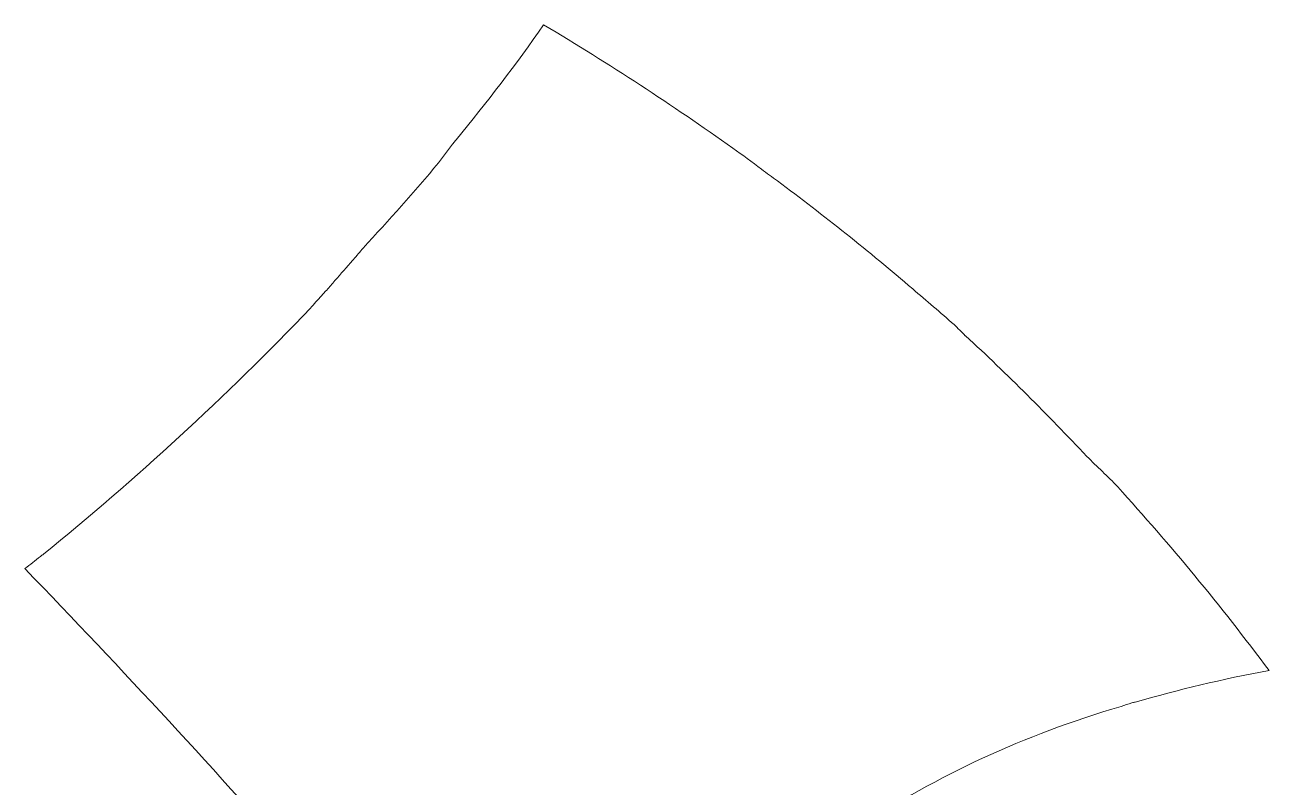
# Model space of a CAD drawing. Header units: millimetres. Extents: x -416 to 1516, y -417 to 43.
# Drawn here: x 806.408 to 810.256, y -183.472 to -181.116 of the extents above; entities that cross this region are included whole.
import ezdxf

# ---------------------------------------------------------------- set-up
doc = ezdxf.new("R2010")
doc.units = ezdxf.units.MM
doc.header["$MEASUREMENT"] = 0
doc.layers.add('Layer 2', color=7, linetype='Continuous')

msp = doc.modelspace()

# ---------------------------------------------------------------- linework, layer by layer
at = {"layer": 'Layer 2', "lineweight": 0}
msp.add_open_spline([(806.4566316071966, -182.7590051250797), (806.4597321931334, -182.7565289626997), (806.4628327790701, -182.754418841715), (806.4658472376196, -182.7519426793349), (806.7489479591201, -182.5221763423156), (807.0292926042323, -182.266055024834), (807.2920672623698, -181.9908780229497), (807.294823338758, -181.9879927554808), (807.2972349055976, -181.9848706376973), (807.2999909819858, -181.9819853702284), (807.3113597970871, -181.9693461761669), (807.3222118478657, -181.9562978770165), (807.3338390451283, -181.9438955332696), (807.334269682064, -181.9434433644871), (807.3347003189997, -181.9429481320111), (807.3351309559354, -181.9424959632287), (807.3438298220356, -181.9332157372653), (807.3519257964259, -181.9234187469791), (807.3602801529777, -181.9139016707011), (807.3787114138238, -181.8932095659428), (807.3970565472828, -181.8725389930314), (807.4152294259674, -181.851653101652), (807.4181577571298, -181.8483371972475), (807.4209138335181, -181.8447844425283), (807.4240144194548, -181.841447006277), (807.4345219606848, -181.829841340861), (807.4440821006564, -181.8175251245013), (807.4545035144993, -181.8058763953917), (807.5333962011115, -181.7189523299296), (807.6131501615951, -181.6326742198708), (807.6872197145279, -181.5422619952298), (807.7047035741156, -181.5210100624552), (807.7196036120893, -181.4984016233332), (807.7368290895155, -181.4769989676311), (807.7380348729354, -181.4754917383563), (807.7394129111294, -181.4740921683154), (807.7406186945493, -181.4725849390406), (807.7408770767106, -181.4722188976453), (807.7412215862591, -181.4718743880968), (807.7414799684205, -181.4715083467015), (807.8364784764264, -181.3553440333082), (807.928118016334, -181.237392576632), (808.0124367283355, -181.1160821518576), (808.2169892727721, -181.2369188760028), (808.4100868747204, -181.3646457911184), (808.5973278143438, -181.496937457752), (808.6274723998397, -181.5182755179137), (808.6566695840772, -181.5404102564065), (808.6861251504761, -181.5623942719717), (808.7023170992568, -181.5744951698637), (808.7186813028117, -181.5863807492878), (808.7349593789795, -181.5984385834861), (808.8793088798114, -181.7052365435289), (809.0187491195769, -181.8164270003153), (809.1536246078244, -181.9322468041601), (809.1963437918416, -181.9688294118441), (809.2395797401815, -182.0049167870521), (809.2813515229401, -182.042403732301), (809.2933232297513, -182.0532342512327), (809.3046059174656, -182.0650552351165), (809.3161469873411, -182.0765747731453), (809.3163192421154, -182.0767685597663), (809.3165776242768, -182.0769623463873), (809.316749879051, -182.0771561330084), (809.4465438514578, -182.1954305673864), (809.569964397217, -182.3215856576869), (809.6921791595562, -182.4496140186575), (809.7231850189235, -182.4820194480656), (809.7568608272917, -182.5107213998271), (809.787263794949, -182.5439665712597), (809.9496139196915, -182.72259477217), (810.1058489999475, -182.9103524761161), (810.2555383987816, -183.1115675843014), (810.1108443884011, -183.137685714449), (809.9744186071853, -183.1714476502044), (809.8417824310031, -183.2090207228404), (809.8385095902921, -183.2099465922521), (809.8348061126455, -183.2104848884217), (809.8315332719345, -183.2114322896801), (809.8199060746718, -183.2147481940847), (809.8090540238933, -183.2188177131266), (809.797771336179, -183.2224565952329), (809.4962393538326, -183.3119429504623), (809.2265745047247, -183.434308435729), (808.9903270818236, -183.5970891974071), (808.9836952730145, -183.601460162304), (808.9765466998826, -183.6052928310313), (808.9700871458477, -183.6098575825493), (808.9637998465872, -183.6143146748333), (808.9584599485851, -183.6201282734647), (808.9521726493244, -183.6246284294423), (808.8708683958725, -183.6830658616108), (808.793698257003, -183.7468216599347), (808.7205761053285, -183.815702037793), (808.7066234686133, -183.8287503369433), (808.6900870102841, -183.8385688590763), (808.6764788831174, -183.8520908588559), (808.6754453544718, -183.8531459193483), (808.6741534436649, -183.8538564702921), (808.6731199150192, -183.8549115307844), (808.6641626667576, -183.8638041835057), (808.6568418388515, -183.8748284890586), (808.6480568453641, -183.8839579920945), (808.5973278143438, -183.9361942523896), (808.5500438788087, -183.9932751782108), (808.503621217145, -184.0513896326776), (808.4929414211407, -184.0648470369169), (808.4807974595552, -184.0762158520182), (808.4703760457123, -184.0899101065721), (808.4659835489687, -184.0957021733566), (808.4618494343863, -184.1019679407704), (808.4575430650298, -184.1079107304825), (808.3849376776781, -184.2047825091583), (808.3161218953602, -184.3070803132235), (808.2547991957227, -184.4203378273011), (808.2212956421288, -184.4821342275677), (808.1933042413111, -184.5522419206926), (808.1635041653636, -184.6193997508082), (808.1418861911937, -184.666209985714), (808.118459541894, -184.7101564849977), (808.0988224976281, -184.7600027102999), (807.5895512575211, -184.0660312884899), (807.0085359039336, -183.4186332512711), (806.4084002704031, -182.7965351340221), (806.4245060917967, -182.7835298985653), (806.4406119131902, -182.7716443191412), (806.4566316071966, -182.7590051250797)], degree=3, knots=[0, 0, 0, 0, 1, 1, 1, 2, 2, 2, 3, 3, 3, 4, 4, 4, 5, 5, 5, 6, 6, 6, 7, 7, 7, 8, 8, 8, 9, 9, 9, 10, 10, 10, 11, 11, 11, 12, 12, 12, 13, 13, 13, 14, 14, 14, 15, 15, 15, 16, 16, 16, 17, 17, 17, 18, 18, 18, 19, 19, 19, 20, 20, 20, 21, 21, 21, 22, 22, 22, 23, 23, 23, 24, 24, 24, 25, 25, 25, 26, 26, 26, 27, 27, 27, 28, 28, 28, 29, 29, 29, 30, 30, 30, 31, 31, 31, 32, 32, 32, 33, 33, 33, 34, 34, 34, 35, 35, 35, 36, 36, 36, 37, 37, 37, 38, 38, 38, 39, 39, 39, 40, 40, 40, 41, 41, 41, 42, 42, 42, 42], dxfattribs=at)

doc.saveas('drawing.dxf')
